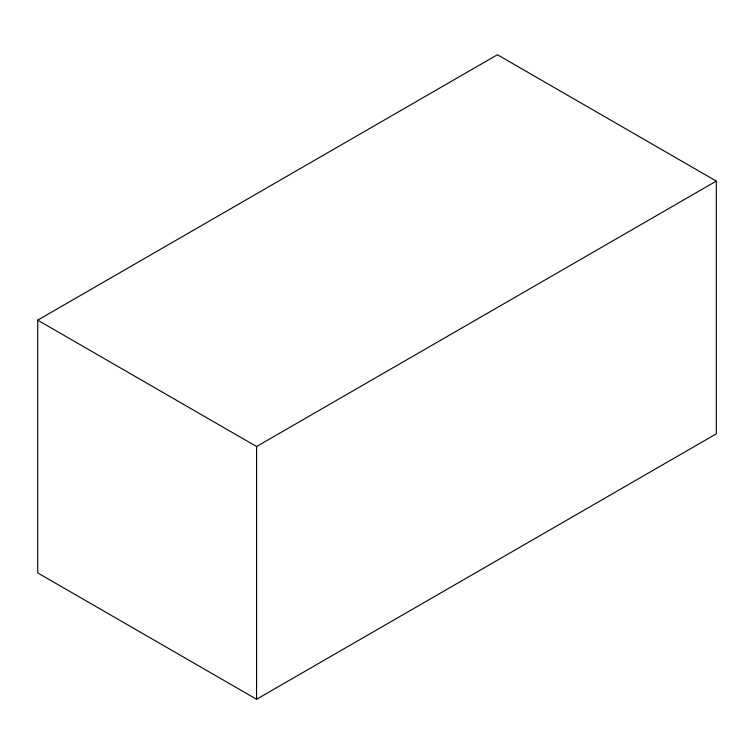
<?xml version="1.0" encoding="UTF-8"?>
<svg xmlns="http://www.w3.org/2000/svg" width="754" height="754" viewBox="0 0 754 754"><rect width="100%" height="100%" fill="white"/><g stroke="black" fill="none" stroke-linecap="round" stroke-linejoin="round"><path stroke-width="1.13" d="M37.7 320.158L497.423 54.74L716.3 181.101L716.3 433.842L256.577 699.26L37.7 572.899L37.7 320.158L256.577 446.528L716.3 181.101M256.577 446.528L256.577 699.26"/></g></svg>
